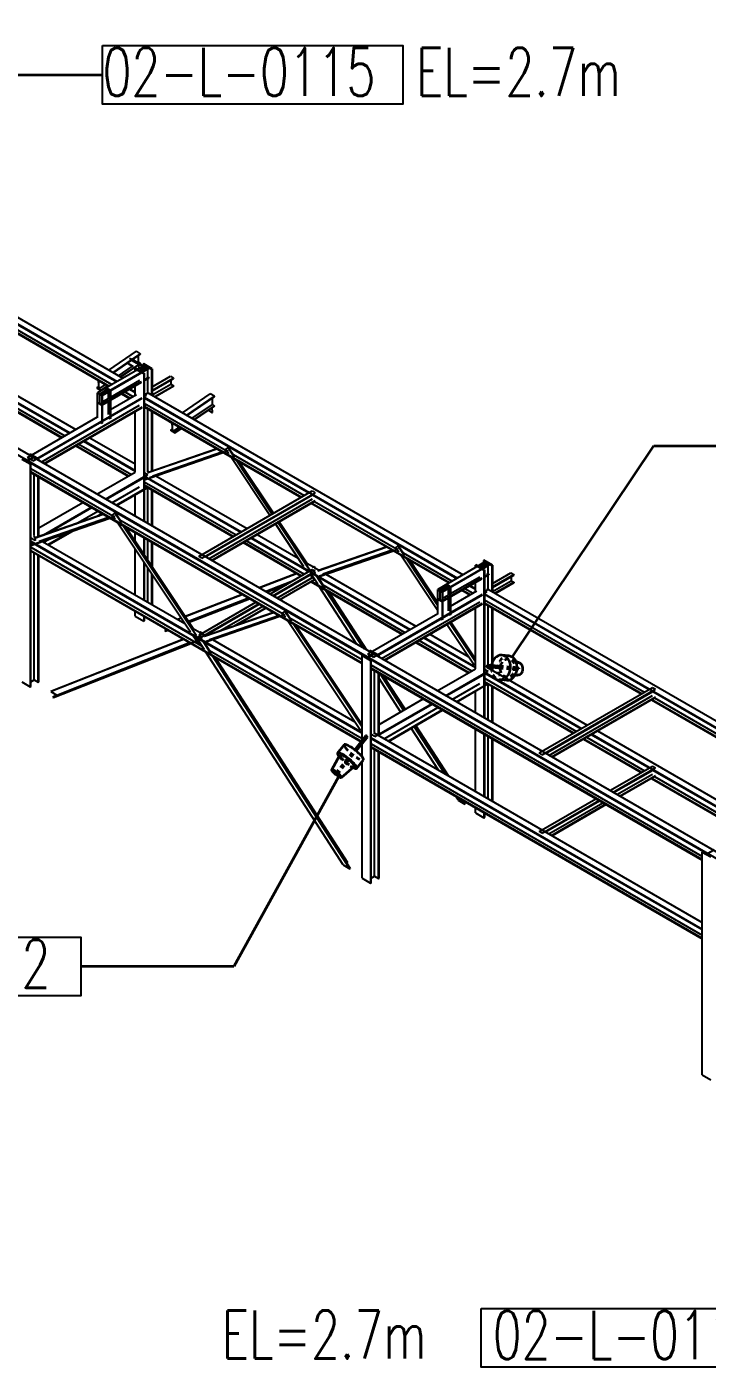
# Model space of a CAD drawing. Header units: inches. Extents: x 295136 to 296247, y 2627183 to 2627409.
# Drawn here: x 295715.47 to 295736.24, y 2627306.21 to 2627347.13 of the extents above; entities that cross this region are included whole.
import ezdxf

# ---------------------------------------------------------------- set-up
doc = ezdxf.new("R2010")
doc.units = ezdxf.units.IN
doc.header["$MEASUREMENT"] = 0
doc.linetypes.add('PIPE RACK LIGHTING-EMBED 1_DWG$0$HIDDEN2', pattern=[0.1875, 0.125, -0.0625])
doc.layers.add('_Auto', color=7, linetype='Continuous')
doc.layers.add('PIPE RACK LIGHTING-EMBED 1_DWG$0$DwgTemplate', color=7, linetype='Continuous')
doc.styles.add('HZTXT', font='txt_qlt.shx', dxfattribs={"width": 0.7, "bigfont": 'hztxt.shx'})
doc.dimstyles.new('ANSI_L', dxfattribs={"dimtxt": 0.18, "dimasz": 0.18, "dimexe": 0.18, "dimexo": 0.0625, "dimgap": 0.09, "dimtad": 0, "dimtih": 1, "dimtoh": 1, "dimdec": 4, "dimzin": 0, "dimdsep": 46, "dimtxsty": 'Standard', "dimcen": 0.09, "dimadec": 0, "dimazin": 0, "dimtfac": 1, "dimtdec": 4, "dimtofl": 0, "dimtmove": 0, "dimatfit": 3, "dimfxl": 1, "dimtolj": 1, "dimtzin": 0, "dimarcsym": 0})

msp = doc.modelspace()

# ---------------------------------------------------------------- linework, layer by layer
at = {"layer": '_Auto', "color": 7, "linetype": 'Continuous', "lineweight": 25}
for points in [[(295717.7805, 2627346.5591), (295726.9515, 2627346.5591), (295726.9515, 2627344.7674), (295717.7805, 2627344.7674)], [(295707.3312, 2627319.3372), (295717.1202, 2627319.3372), (295717.1202, 2627317.5455), (295707.3312, 2627317.5455)], [(295729.3377, 2627308.0066), (295738.3412, 2627308.0066), (295738.3412, 2627306.2149), (295729.3377, 2627306.2149)]]:
    msp.add_lwpolyline(points, close=True, dxfattribs=at)
at = {"layer": 'PIPE RACK LIGHTING-EMBED 1_DWG$0$DwgTemplate', "color": 9, "linetype": 'Continuous', "lineweight": 25}
for p, q in [((295757.2141, 2627309.9916), (295653.1949, 2627370.0471)), ((295757.041, 2627309.8916), (295653.0217, 2627369.9472)), ((295708.664, 2627341.8207), (295718.226, 2627336.3001)), ((295708.7393, 2627341.9772), (295718.3992, 2627336.4001)), ((295713.7623, 2627338.5813), (295717.9698, 2627336.1522)), ((295713.7779, 2627338.5903), (295717.9853, 2627336.1612)), ((295713.8004, 2627338.8372), (295718.2104, 2627336.2911)), ((295713.8593, 2627338.6373), (295718.0667, 2627336.2081)), ((295711.9408, 2627337.5297), (295716.7846, 2627334.7331)), ((295712.114, 2627337.6297), (295716.9577, 2627334.8331)), ((295717.9692, 2627336.6483), (295718.8116, 2627337.2242)), ((295718.0991, 2627336.5733), (295718.6675, 2627336.962)), ((295718.1102, 2627336.5669), (295718.6734, 2627336.9519)), ((295718.6977, 2627336.7638), (295718.5381, 2627336.8594)), ((295718.5384, 2627336.8597), (295718.547, 2627336.856)), ((295718.547, 2627336.856), (295718.5538, 2627336.8701)), ((295718.547, 2627336.856), (295718.7093, 2627336.7587)), ((295718.7188, 2627336.95), (295718.6026, 2627336.9995)), ((295718.6647, 2627336.9571), (295718.7125, 2627336.9367)), ((295718.8258, 2627336.8506), (295718.6656, 2627336.9466)), ((295718.6764, 2627336.968), (295718.9414, 2627337.1493)), ((295718.6891, 2627336.9626), (295718.9414, 2627337.1352)), ((295718.7125, 2627336.9367), (295718.7188, 2627336.95)), ((295718.9861, 2627336.7728), (295718.7125, 2627336.9367)), ((295718.9851, 2627336.7904), (295718.7188, 2627336.95)), ((295718.9414, 2627337.1493), (295718.8116, 2627337.2242)), ((295718.8463, 2627336.8735), (295718.8808, 2627336.8971)), ((295718.8808, 2627336.8971), (295718.8808, 2627337.0938)), ((295718.9414, 2627336.8621), (295718.8808, 2627336.8971)), ((295718.9059, 2627336.8378), (295718.9414, 2627336.8621)), ((295718.9169, 2627336.8313), (295718.9414, 2627336.8481)), ((295718.9414, 2627337.1352), (295718.9414, 2627337.1493)), ((295718.9414, 2627336.8481), (295718.9414, 2627336.8621)), ((295719.0355, 2627336.8424), (295719.0182, 2627336.8324)), ((295719.2952, 2627336.6925), (295719.0355, 2627336.8424)), ((295713.8004, 2627336.4381), (295716.769, 2627334.7241)), ((295719.0571, 2627336.7799), (295717.6287, 2627335.9552)), ((295719.187, 2627336.705), (295717.7585, 2627335.8802)), ((295718.9705, 2627336.566), (295717.7585, 2627335.8663)), ((295718.2661, 2627336.4769), (295718.6913, 2627336.7676)), ((295718.3267, 2627336.4419), (295718.8862, 2627336.8244)), ((295718.3379, 2627336.4354), (295718.8971, 2627336.8178)), ((295718.8603, 2627336.6663), (295718.7619, 2627336.7253)), ((295718.7634, 2627336.7263), (295718.8619, 2627336.6673)), ((295718.7931, 2627336.7025), (295718.7757, 2627336.6925)), ((295718.7757, 2627336.6925), (295719.0355, 2627336.5425)), ((295718.7757, 2627336.6175), (295718.7757, 2627336.6925)), ((295718.9169, 2627336.631), (295718.7931, 2627336.7025)), ((295718.8953, 2627336.6865), (295718.888, 2627336.8115)), ((295718.8896, 2627336.8127), (295718.9861, 2627336.7728)), ((295719.142, 2627336.7609), (295718.9169, 2627336.631)), ((295718.929, 2627336.624), (295719.1541, 2627336.7539)), ((295719.0528, 2627336.5525), (295718.929, 2627336.624)), ((295718.9861, 2627336.7728), (295718.9851, 2627336.7904)), ((295719.187, 2627336.691), (295719, 2627336.583)), ((295719.0182, 2627336.8324), (295719.0182, 2627336.7574)), ((295719.0182, 2627336.8324), (295719.142, 2627336.7609)), ((295719.0355, 2627336.5425), (295719.0528, 2627336.5525)), ((295719.0355, 2627336.5425), (295719.0355, 2627332.0341)), ((295719.0528, 2627336.5525), (295719.0528, 2627332.0241)), ((295719.0571, 2627336.7799), (295719.187, 2627336.705)), ((295719.1281, 2627336.4531), (295719.187, 2627336.4191)), ((295719.1541, 2627336.7539), (295719.2779, 2627336.6825)), ((295719.1541, 2627336.7539), (295719.1541, 2627336.724)), ((295719.1541, 2627336.672), (295719.1541, 2627336.4381)), ((295719.187, 2627336.705), (295719.187, 2627336.691)), ((295719.2779, 2627336.6825), (295719.2952, 2627336.6925)), ((295719.2779, 2627336.6825), (295719.2779, 2627335.8927)), ((295719.2952, 2627336.6925), (295719.2952, 2627335.8827)), ((295719.2952, 2627336.1357), (295719.8553, 2627336.4591)), ((295719.8553, 2627336.4591), (295719.9471, 2627336.4061)), ((295713.7623, 2627336.1821), (295716.5283, 2627334.5852)), ((295713.7779, 2627336.1911), (295716.5439, 2627334.5942)), ((295713.8593, 2627336.2381), (295716.6253, 2627334.6412)), ((295717.5864, 2627336.3735), (295717.5865, 2627336.3726)), ((295717.5865, 2627336.3726), (295717.6471, 2627336.3376)), ((295717.6081, 2627336.1143), (295717.6626, 2627336.1516)), ((295717.6687, 2627336.0793), (295717.6081, 2627336.1143)), ((295717.6081, 2627336.1143), (295717.6092, 2627336.101)), ((295717.6092, 2627336.101), (295717.7391, 2627336.026)), ((295717.6471, 2627336.3376), (295717.6687, 2627336.0793)), ((295717.6557, 2627336.3326), (295717.7163, 2627336.2976)), ((295717.6773, 2627336.0743), (295717.6557, 2627336.3326)), ((295717.6773, 2627336.0743), (295717.873, 2627336.208)), ((295717.7379, 2627336.0393), (295717.6773, 2627336.0743)), ((295717.9369, 2627336.0632), (295717.7014, 2627335.9272)), ((295717.71, 2627335.9222), (295717.9455, 2627336.0582)), ((295717.7163, 2627336.2976), (295717.7163, 2627336.2985)), ((295717.7163, 2627336.2976), (295717.717, 2627336.2981)), ((295717.7379, 2627336.0393), (295717.9336, 2627336.1731)), ((295717.7391, 2627336.026), (295717.7379, 2627336.0393)), ((295717.7391, 2627336.026), (295717.9447, 2627336.1666)), ((295718.9705, 2627336.2941), (295717.7585, 2627335.5943)), ((295717.7585, 2627335.5804), (295718.9705, 2627336.2801)), ((295717.8884, 2627336.1052), (295717.8763, 2627336.0982)), ((295717.8763, 2627336.0982), (295717.9369, 2627336.0632)), ((295718.0182, 2627336.0302), (295717.8884, 2627336.1052)), ((295717.9455, 2627336.0582), (295718.0061, 2627336.0232)), ((295718.0061, 2627336.0232), (295718.0182, 2627336.0302)), ((295718.0061, 2627336.0232), (295718.0061, 2627335.2635)), ((295718.9099, 2627336.3291), (295718.0182, 2627335.8143)), ((295718.0182, 2627336.0302), (295718.0182, 2627335.2705)), ((295718.6, 2627336.0662), (295718.7757, 2627335.9647)), ((295718.6156, 2627336.0752), (295718.7757, 2627335.9827)), ((295718.7757, 2627335.8827), (295718.7757, 2627336.1677)), ((295719.187, 2627336.4191), (295719.0528, 2627336.3416)), ((295719.0528, 2627336.3276), (295719.187, 2627336.4051)), ((295719.1541, 2627336.3861), (295719.1541, 2627335.9942)), ((295719.187, 2627336.4191), (295719.187, 2627336.4051)), ((295719.2952, 2627336.0297), (295719.9471, 2627336.4061)), ((295719.2952, 2627336.0117), (295719.9471, 2627336.3881)), ((295719.2952, 2627335.8907), (295719.8648, 2627336.2196)), ((295719.3705, 2627335.8393), (295719.9471, 2627336.1721)), ((295719.9471, 2627336.1542), (295719.3861, 2627335.8303)), ((295719.8648, 2627336.3406), (295719.8648, 2627336.2196)), ((295719.8648, 2627336.2196), (295719.9471, 2627336.1721)), ((295719.9471, 2627336.4061), (295719.9471, 2627336.3881)), ((295719.9471, 2627336.1721), (295719.9471, 2627336.1542)), ((295715.6591, 2627333.8834), (295718.9922, 2627335.8078)), ((295715.8046, 2627333.9494), (295718.9922, 2627335.7898)), ((295717.6408, 2627335.9622), (295717.6287, 2627335.9552)), ((295717.6287, 2627335.9552), (295717.6287, 2627335.9412)), ((295717.7585, 2627335.8802), (295717.6287, 2627335.9552)), ((295717.6287, 2627335.1955), (295717.6287, 2627335.9552)), ((295717.6287, 2627335.9552), (295717.7585, 2627335.8802)), ((295717.6287, 2627335.9412), (295717.6893, 2627335.9062)), ((295717.6287, 2627335.6693), (295717.6287, 2627335.6553)), ((295717.6893, 2627335.6343), (295717.6287, 2627335.6693)), ((295717.6287, 2627335.6553), (295717.7585, 2627335.5804)), ((295717.7014, 2627335.9272), (295717.6408, 2627335.9622)), ((295717.6893, 2627335.9062), (295717.6893, 2627335.6343)), ((295717.6979, 2627335.6293), (295717.6979, 2627335.9012)), ((295717.6979, 2627335.9012), (295717.7585, 2627335.8663)), ((295717.7585, 2627335.5943), (295717.6979, 2627335.6293)), ((295717.7706, 2627335.8872), (295717.71, 2627335.9222)), ((295717.7585, 2627335.8802), (295717.7706, 2627335.8872)), ((295717.7585, 2627335.8663), (295717.7585, 2627335.8802)), ((295717.7585, 2627335.8802), (295717.7585, 2627335.1205)), ((295717.7706, 2627335.8872), (295717.7706, 2627335.1275)), ((295717.9455, 2627335.7723), (295717.7706, 2627335.6713)), ((295717.9455, 2627335.9742), (295717.9455, 2627335.7723)), ((295717.9455, 2627335.6883), (295717.9455, 2627335.2984)), ((295718.0182, 2627335.4454), (295718.819, 2627335.9077)), ((295718.3593, 2627335.9272), (295718.6061, 2627335.7848)), ((295718.3749, 2627335.9362), (295718.6216, 2627335.7938)), ((295718.4563, 2627335.9832), (295718.703, 2627335.8408)), ((295719.0814, 2627335.9062), (295719.0528, 2627335.9227)), ((295719.0528, 2627335.9227), (295719.122, 2627335.8827)), ((295719.0528, 2627335.8428), (295719.122, 2627335.8827)), ((295719.0528, 2627335.8228), (295728.6148, 2627330.3022)), ((295719.0528, 2627335.8048), (295724.0818, 2627332.9013)), ((295719.0528, 2627335.6388), (295721.5575, 2627334.1928)), ((295719.0814, 2627335.9062), (295719.1939, 2627335.9712)), ((295719.1281, 2627335.9792), (295728.7879, 2627330.4021)), ((295719.1835, 2627335.9472), (295719.1939, 2627335.9532)), ((295720.2201, 2627335.3487), (295721.0625, 2627335.9247)), ((295720.35, 2627335.2738), (295721.1923, 2627335.8497)), ((295720.3611, 2627335.2673), (295721.1923, 2627335.8356)), ((295721.1923, 2627335.8497), (295721.0625, 2627335.9247)), ((295721.1317, 2627335.5976), (295721.1317, 2627335.7942)), ((295721.1923, 2627335.8356), (295721.1923, 2627335.8497)), ((295715.486, 2627333.9834), (295717.6287, 2627335.2205)), ((295715.905, 2627333.8414), (295718.9108, 2627335.5769)), ((295715.9864, 2627333.7945), (295718.9922, 2627335.5299)), ((295716.002, 2627333.7855), (295718.9922, 2627335.5119)), ((295717.7585, 2627335.5804), (295717.7585, 2627335.5943)), ((295718.0061, 2627335.2205), (295718.0061, 2627335.1667)), ((295718.0182, 2627335.2275), (295718.0182, 2627335.1737)), ((295718.7757, 2627333.5336), (295718.7757, 2627335.3869)), ((295719.0528, 2627335.5649), (295719.1168, 2627335.6018)), ((295719.0528, 2627335.5449), (295723.8567, 2627332.7713)), ((295719.0528, 2627335.5269), (295723.8411, 2627332.7623)), ((295719.1541, 2627335.4684), (295719.1541, 2627333.565)), ((295719.2779, 2627335.3969), (295719.2779, 2627333.5628)), ((295719.2952, 2627335.3869), (295719.2952, 2627333.5688)), ((295720.517, 2627335.1773), (295721.1317, 2627335.5976)), ((295720.5776, 2627335.1423), (295721.1923, 2627335.5626)), ((295720.5888, 2627335.1359), (295721.1923, 2627335.5485)), ((295721.0113, 2627335.4247), (295721.1278, 2627335.3549)), ((295721.0128, 2627335.4258), (295721.1382, 2627335.3506)), ((295721.1278, 2627335.3549), (295721.1382, 2627335.3506)), ((295721.1382, 2627335.3506), (295721.1292, 2627335.5054)), ((295721.1923, 2627335.5626), (295721.1317, 2627335.5976)), ((295721.1923, 2627335.5485), (295721.1923, 2627335.5626)), ((295717.7585, 2627335.0237), (295717.7119, 2627335.0506)), ((295717.7585, 2627335.0775), (295717.7585, 2627335.0237)), ((295717.7706, 2627335.0307), (295717.7585, 2627335.0237)), ((295717.7706, 2627335.0845), (295717.7706, 2627335.0307)), ((295718.0061, 2627335.1667), (295717.9595, 2627335.1936)), ((295718.0182, 2627335.1737), (295718.0061, 2627335.1667)), ((295719.8373, 2627335.0739), (295719.8374, 2627335.073)), ((295719.8374, 2627335.073), (295719.898, 2627335.038)), ((295719.859, 2627334.8147), (295719.9135, 2627334.852)), ((295719.9196, 2627334.7797), (295719.859, 2627334.8147)), ((295719.859, 2627334.8147), (295719.8601, 2627334.8014)), ((295719.8601, 2627334.8014), (295719.9899, 2627334.7265)), ((295719.898, 2627335.038), (295719.9196, 2627334.7797)), ((295719.9066, 2627335.033), (295719.9672, 2627334.998)), ((295719.9282, 2627334.7747), (295719.9066, 2627335.033)), ((295719.9282, 2627334.7747), (295720.1239, 2627334.9085)), ((295719.9672, 2627334.998), (295719.9672, 2627334.999)), ((295719.9672, 2627334.998), (295719.9679, 2627334.9985)), ((295719.9888, 2627334.7397), (295720.1845, 2627334.8735)), ((295719.9899, 2627334.7265), (295720.1956, 2627334.8671)), ((295717.0547, 2627334.3933), (295718.6597, 2627333.4666)), ((295717.1984, 2627334.4762), (295718.7757, 2627333.5655)), ((295717.214, 2627334.4852), (295718.7757, 2627333.5835)), ((295717.3871, 2627334.5852), (295718.7757, 2627333.7835)), ((295719.9888, 2627334.7397), (295719.9282, 2627334.7747)), ((295719.9899, 2627334.7265), (295719.9888, 2627334.7397)), ((295715.679, 2627334.0019), (295715.4539, 2627333.8719)), ((295715.4661, 2627333.8649), (295715.6912, 2627333.9949)), ((295715.6591, 2627333.8834), (295715.486, 2627333.9834)), ((295715.5726, 2627334.0834), (295715.5552, 2627334.0734)), ((295715.5552, 2627334.0734), (295715.679, 2627334.0019)), ((295715.5552, 2627334.0434), (295715.5552, 2627334.0734)), ((295715.8323, 2627333.9334), (295715.5726, 2627334.0834)), ((295715.6912, 2627333.9949), (295715.815, 2627333.9234)), ((295716.9577, 2627334.3373), (295718.5628, 2627333.4106)), ((295716.9733, 2627334.3463), (295718.5784, 2627333.4196)), ((295721.2659, 2627334.2491), (295719.1525, 2627333.517)), ((295719.1629, 2627333.523), (295721.2633, 2627334.2506)), ((295719.2118, 2627333.3688), (295721.4486, 2627334.1436)), ((295719.2284, 2627333.3592), (295721.4652, 2627334.134)), ((295719.3105, 2627333.4258), (295721.4239, 2627334.1579)), ((295721.5081, 2627334.1643), (295721.6057, 2627334.1981)), ((295721.5247, 2627334.1547), (295721.6122, 2627334.185)), ((295721.544, 2627334.2243), (295721.6122, 2627334.2833)), ((295721.6315, 2627334.093), (295721.544, 2627334.2243)), ((295721.6057, 2627334.1981), (295721.6122, 2627334.185)), ((295721.6122, 2627334.2833), (295721.6226, 2627334.2893)), ((295721.8061, 2627333.9922), (295721.6122, 2627334.2833)), ((295721.6226, 2627334.2893), (295721.8165, 2627333.9982)), ((295722.8855, 2627332.2106), (295721.691, 2627334.0037)), ((295721.7678, 2627334.0713), (295723.9381, 2627332.8183)), ((295715.3128, 2627333.9334), (295715.5726, 2627333.7835)), ((295715.5899, 2627333.7935), (295715.4661, 2627333.8649)), ((295725.8531, 2627327.88), (295715.492, 2627333.8619)), ((295715.5726, 2627333.7835), (295715.5899, 2627333.7935)), ((295715.5726, 2627333.7835), (295715.5726, 2627326.9858)), ((295715.5899, 2627326.9958), (295715.5899, 2627333.7935)), ((295718.0945, 2627332.1934), (295715.5899, 2627333.6395)), ((295715.7613, 2627333.9244), (295715.7717, 2627333.9304)), ((295715.815, 2627333.9234), (295715.8323, 2627333.9334)), ((295715.815, 2627333.8934), (295715.815, 2627333.9234)), ((295715.8323, 2627333.8834), (295715.8323, 2627333.9334)), ((295719.1281, 2627333.58), (295719.2029, 2627333.5368)), ((295722.9631, 2627332.2554), (295721.8656, 2627333.9029)), ((295721.889, 2627333.8894), (295722.9735, 2627332.2614)), ((295723.002, 2627332.2778), (295721.9531, 2627333.8524)), ((295725.7016, 2627327.7075), (295715.5899, 2627333.5455)), ((295715.5899, 2627333.5276), (295725.7016, 2627327.6895)), ((295715.6912, 2627331.5957), (295715.6912, 2627333.4691)), ((295715.815, 2627331.5635), (295715.815, 2627333.3976)), ((295715.8323, 2627331.5695), (295715.8323, 2627333.3876)), ((295717.607, 2627332.8588), (295718.7757, 2627333.5336)), ((295717.8667, 2627332.7088), (295719.1653, 2627333.4586)), ((295717.8823, 2627332.6998), (295719.0788, 2627333.3906)), ((295719.0528, 2627333.5236), (295719.1653, 2627333.4586)), ((295719.0528, 2627333.4236), (295722.0196, 2627331.7107)), ((295719.0528, 2627333.3137), (295719.1522, 2627333.3482)), ((295719.0528, 2627333.2984), (295719.1689, 2627333.3386)), ((295719.0528, 2627333.3239), (295719.0579, 2627333.3269)), ((295719.0528, 2627333.2397), (295721.8603, 2627331.6187)), ((295719.0788, 2627333.3906), (295722.0041, 2627331.7017)), ((295719.4048, 2627333.4203), (295722.1928, 2627331.8106)), ((295718.0624, 2627332.5959), (295718.9108, 2627333.0857)), ((295718.1871, 2627332.5239), (295719.1428, 2627333.0757)), ((295718.2026, 2627332.5149), (295719.1584, 2627333.0667)), ((295718.7757, 2627332.184), (295718.7757, 2627332.8458)), ((295719.0528, 2627333.1457), (295721.779, 2627331.5717)), ((295719.0528, 2627333.1277), (295721.7634, 2627331.5627)), ((295719.1541, 2627333.0642), (295719.1541, 2627331.9656)), ((295719.2779, 2627332.9977), (295719.2779, 2627331.8941)), ((295719.2952, 2627332.9877), (295719.2952, 2627331.8841)), ((295720.721, 2627330.9609), (295724.184, 2627332.9602)), ((295720.8128, 2627330.9079), (295724.2757, 2627332.9073)), ((295720.915, 2627330.9489), (295724.1892, 2627332.8393)), ((295724.184, 2627332.9602), (295724.2757, 2627332.9073)), ((295724.1892, 2627332.8393), (295728.5992, 2627330.2932)), ((295715.8323, 2627331.8341), (295717.1776, 2627332.6109)), ((295715.985, 2627331.6224), (295717.4373, 2627332.4609)), ((295716.0629, 2627331.6494), (295717.4529, 2627332.4519)), ((295716.9633, 2627331.9613), (295717.633, 2627332.348)), ((295721.0197, 2627330.8885), (295724.1883, 2627332.7178)), ((295721.102, 2627330.841), (295724.2705, 2627332.6703)), ((295724.2705, 2627332.6524), (295721.1175, 2627330.832)), ((295724.1511, 2627332.5834), (295728.3585, 2627330.1542)), ((295724.1666, 2627332.5924), (295728.3741, 2627330.1632)), ((295724.248, 2627332.6394), (295726.7518, 2627331.1938)), ((295717.803, 2627332.2498), (295715.6896, 2627331.5177)), ((295715.6999, 2627331.5237), (295717.8004, 2627332.2513)), ((295715.7488, 2627331.3695), (295717.9857, 2627332.1443)), ((295715.7655, 2627331.3599), (295718.0023, 2627332.1347)), ((295715.8475, 2627331.4265), (295717.961, 2627332.1586)), ((295717.5866, 2627332.1772), (295717.7577, 2627332.276)), ((295717.6645, 2627332.2042), (295717.7732, 2627332.267)), ((295718.0452, 2627332.1649), (295718.1428, 2627332.1988)), ((295718.0618, 2627332.1553), (295718.1493, 2627332.1856)), ((295718.0811, 2627332.225), (295718.1493, 2627332.284)), ((295718.1686, 2627332.0937), (295718.0811, 2627332.225)), ((295718.1428, 2627332.1988), (295718.1493, 2627332.1856)), ((295718.1493, 2627332.284), (295718.1597, 2627332.29)), ((295718.3432, 2627331.9929), (295718.1493, 2627332.284)), ((295718.1597, 2627332.29), (295718.3536, 2627331.9989)), ((295720.4649, 2627328.6466), (295718.2281, 2627332.0044)), ((295723.2889, 2627329.1945), (295718.3049, 2627332.072)), ((295723.9278, 2627330.646), (295723.0577, 2627331.9521)), ((295724.1025, 2627330.5451), (295723.1353, 2627331.9969)), ((295723.1457, 2627332.0029), (295724.1128, 2627330.5511)), ((295724.0535, 2627330.6993), (295723.1742, 2627332.0194)), ((295715.7024, 2627331.4593), (295715.5899, 2627331.5242)), ((295715.6652, 2627331.5807), (295715.74, 2627331.5375)), ((295716.1093, 2627331.3243), (295716.779, 2627331.711)), ((295716.1249, 2627331.3153), (295716.8569, 2627331.738)), ((295720.6395, 2627328.5458), (295718.4027, 2627331.9036)), ((295718.4261, 2627331.8901), (295720.6499, 2627328.5518)), ((295720.5906, 2627328.7), (295718.4902, 2627331.8531)), ((295718.7757, 2627331.4244), (295718.7757, 2627331.6882)), ((295719.0355, 2627331.5382), (295719.0355, 2627331.0345)), ((295719.0528, 2627331.5282), (295719.0528, 2627331.0085)), ((295722.314, 2627331.5227), (295724.0818, 2627330.5021)), ((295722.3296, 2627331.5317), (295727.1733, 2627328.7352)), ((295722.5027, 2627331.6317), (295723.7514, 2627330.9107)), ((295715.5899, 2627331.4243), (295725.7016, 2627325.5863)), ((295715.5899, 2627331.4063), (295725.7016, 2627325.5683)), ((295715.5899, 2627331.3144), (295715.6893, 2627331.3489)), ((295715.5899, 2627331.299), (295715.706, 2627331.3393)), ((295715.5899, 2627331.3246), (295715.5949, 2627331.3276)), ((295715.5899, 2627331.2403), (295720.5605, 2627328.3705)), ((295715.5899, 2627331.1464), (295725.6832, 2627325.319)), ((295715.5899, 2627331.1284), (295725.6733, 2627325.3067)), ((295715.7024, 2627331.4593), (295715.7466, 2627331.4848)), ((295715.9419, 2627331.421), (295720.2885, 2627328.9114)), ((295715.9846, 2627331.3963), (295716.1557, 2627331.495)), ((295718.7757, 2627329.7848), (295718.7757, 2627331.1823)), ((295719.1541, 2627331.4698), (295719.1541, 2627330.8565)), ((295719.2779, 2627331.3983), (295719.2779, 2627330.6706)), ((295719.2952, 2627331.3883), (295719.2952, 2627330.6446)), ((295722.0733, 2627331.3838), (295723.8411, 2627330.3631)), ((295722.0889, 2627331.3928), (295723.8567, 2627330.3721)), ((295722.1703, 2627331.4398), (295723.9381, 2627330.4191)), ((295726.4603, 2627331.2501), (295724.3468, 2627330.518)), ((295724.3572, 2627330.524), (295726.4577, 2627331.2516)), ((295724.4061, 2627330.3698), (295726.643, 2627331.1447)), ((295724.4228, 2627330.3602), (295726.6596, 2627331.1351)), ((295724.5048, 2627330.4268), (295726.6183, 2627331.1589)), ((295726.7025, 2627331.1653), (295726.8001, 2627331.1991)), ((295726.7191, 2627331.1557), (295726.8066, 2627331.186)), ((295726.7384, 2627331.2253), (295726.8066, 2627331.2843)), ((295726.8259, 2627331.0941), (295726.7384, 2627331.2253)), ((295726.8001, 2627331.1991), (295726.8066, 2627331.186)), ((295726.8066, 2627331.2843), (295726.817, 2627331.2903)), ((295727.0005, 2627330.9932), (295726.8066, 2627331.2843)), ((295726.817, 2627331.2903), (295727.0109, 2627330.9992)), ((295715.6912, 2627327.1972), (295715.6912, 2627331.0699)), ((295715.815, 2627327.1257), (295715.815, 2627330.9984)), ((295715.8323, 2627327.1357), (295715.8323, 2627330.9884)), ((295719.0355, 2627330.7924), (295719.0355, 2627329.6349)), ((295719.0528, 2627330.7664), (295719.0528, 2627329.6249)), ((295720.8128, 2627330.9079), (295720.721, 2627330.9609)), ((295724.0135, 2627330.7594), (295724.2193, 2627330.6406)), ((295728.0174, 2627329.3054), (295726.8854, 2627331.0047)), ((295726.9622, 2627331.0723), (295728.4555, 2627330.2102)), ((295728.0174, 2627329.4667), (295727.06, 2627330.9039)), ((295727.0834, 2627330.8904), (295728.0174, 2627329.4883)), ((295728.0174, 2627329.5475), (295727.1474, 2627330.8534)), ((295729.4459, 2627330.782), (295728.0174, 2627329.9573)), ((295729.5757, 2627330.707), (295728.1473, 2627329.8823)), ((295729.1818, 2627330.7045), (295729.1645, 2627330.6945)), ((295729.3056, 2627330.633), (295729.1818, 2627330.7045)), ((295729.5307, 2627330.763), (295729.3056, 2627330.633)), ((295729.3177, 2627330.626), (295729.5428, 2627330.756)), ((295729.4242, 2627330.8445), (295729.4069, 2627330.8345)), ((295729.4069, 2627330.8345), (295729.5307, 2627330.763)), ((295729.4069, 2627330.8345), (295729.4069, 2627330.7595)), ((295729.6839, 2627330.6945), (295729.4242, 2627330.8445)), ((295729.4459, 2627330.782), (295729.5757, 2627330.707)), ((295729.5428, 2627330.756), (295729.6666, 2627330.6845)), ((295729.5428, 2627330.756), (295729.5428, 2627330.726)), ((295729.5757, 2627330.707), (295729.5757, 2627330.693)), ((295719.1541, 2627330.6144), (295719.1541, 2627329.5664)), ((295719.2779, 2627330.4285), (295719.2779, 2627329.4949)), ((295719.2952, 2627330.4025), (295719.2952, 2627329.4849)), ((295722.5571, 2627330.0008), (295723.704, 2627330.4423)), ((295723.7061, 2627330.4411), (295722.5592, 2627329.9996)), ((295722.8854, 2627329.8113), (295724.184, 2627330.5611)), ((295722.9771, 2627329.7583), (295724.2108, 2627330.4706)), ((295722.9927, 2627329.7493), (295724.1892, 2627330.4401)), ((295723.0975, 2627329.6889), (295724.1883, 2627330.3186)), ((295724.0398, 2627330.4779), (295723.9874, 2627330.5566)), ((295724.1286, 2627330.4011), (295724.1998, 2627330.4285)), ((295724.1286, 2627330.3855), (295724.2065, 2627330.4155)), ((295724.1412, 2627330.3256), (295724.1389, 2627330.3291)), ((295724.1871, 2627330.3653), (295724.1412, 2627330.3256)), ((295724.1412, 2627330.3256), (295724.1906, 2627330.3541)), ((295724.3523, 2627330.111), (295724.1523, 2627330.4189)), ((295724.1581, 2627330.3372), (295724.1883, 2627330.3634)), ((295724.1925, 2627330.3571), (295724.1581, 2627330.3372)), ((295724.1649, 2627330.4971), (295724.2065, 2627330.5307)), ((295724.2428, 2627330.6477), (295724.183, 2627330.6246)), ((295724.184, 2627330.5611), (295724.2757, 2627330.5081)), ((295724.1892, 2627330.4401), (295727.1577, 2627328.7262)), ((295724.1934, 2627330.6306), (295724.2532, 2627330.6537)), ((295724.1998, 2627330.4285), (295724.2065, 2627330.4155)), ((295724.2029, 2627330.2994), (295724.2226, 2627330.3108)), ((295724.2029, 2627330.2994), (295724.225, 2627330.307)), ((295724.2094, 2627330.2863), (295724.2029, 2627330.2994)), ((295724.2065, 2627330.5307), (295724.2169, 2627330.5367)), ((295724.2663, 2627330.4385), (295724.2065, 2627330.5307)), ((295724.2094, 2627330.2863), (295724.2331, 2627330.2945)), ((295724.2169, 2627330.5367), (295724.2767, 2627330.4445)), ((295724.2532, 2627330.6537), (295724.2428, 2627330.6477)), ((295724.2428, 2627330.6477), (295724.2844, 2627330.5661)), ((295724.2464, 2627330.4912), (295724.2757, 2627330.5081)), ((295724.2948, 2627330.5721), (295724.2532, 2627330.6537)), ((295724.2767, 2627330.6075), (295724.3973, 2627330.5379)), ((295724.5551, 2627329.9939), (295724.311, 2627330.3698)), ((295724.3339, 2627330.3566), (295724.5655, 2627329.9999)), ((295724.3401, 2627330.3469), (295724.3466, 2627330.3492)), ((295724.3483, 2627330.3344), (295724.3633, 2627330.3396)), ((295724.5992, 2627330.4213), (295727.3465, 2627328.8352)), ((295729.3593, 2627330.5681), (295728.1473, 2627329.8683)), ((295729.3593, 2627330.2962), (295728.1473, 2627329.5964)), ((295729.2987, 2627330.3311), (295728.407, 2627329.8163)), ((295729.1645, 2627330.6945), (295729.4242, 2627330.5446)), ((295729.1645, 2627330.6195), (295729.1645, 2627330.6945)), ((295729.4415, 2627330.5546), (295729.3177, 2627330.626)), ((295729.5757, 2627330.693), (295729.3887, 2627330.5851)), ((295729.4242, 2627330.5446), (295729.4415, 2627330.5546)), ((295729.4242, 2627330.5446), (295729.4242, 2627326.0361)), ((295729.4415, 2627330.5546), (295729.4415, 2627326.0261)), ((295729.5757, 2627330.4211), (295729.4415, 2627330.3436)), ((295729.4415, 2627330.3296), (295729.5757, 2627330.4071)), ((295729.5169, 2627330.4551), (295729.5757, 2627330.4211)), ((295729.5428, 2627330.674), (295729.5428, 2627330.4401)), ((295729.5428, 2627330.3881), (295729.5428, 2627329.9963)), ((295729.5757, 2627330.4211), (295729.5757, 2627330.4071)), ((295729.6666, 2627330.6845), (295729.6839, 2627330.6945)), ((295729.6666, 2627330.6845), (295729.6666, 2627329.8948)), ((295729.6839, 2627330.6945), (295729.6839, 2627329.8848)), ((295729.6839, 2627330.1377), (295730.2441, 2627330.4611)), ((295729.6839, 2627330.0317), (295730.3358, 2627330.4081)), ((295729.6839, 2627330.0138), (295730.3358, 2627330.3901)), ((295730.2441, 2627330.4611), (295730.3358, 2627330.4081)), ((295730.2536, 2627330.3426), (295730.2536, 2627330.2217)), ((295730.3358, 2627330.4081), (295730.3358, 2627330.3901)), ((295722.7458, 2627329.8919), (295723.5831, 2627330.2142)), ((295722.7697, 2627329.8781), (295723.4636, 2627330.1452)), ((295722.7859, 2627329.8687), (295723.3825, 2627330.0983)), ((295723.1797, 2627329.6414), (295724.2543, 2627330.2618)), ((295724.2628, 2627330.2487), (295723.1953, 2627329.6324)), ((295724.1511, 2627330.1842), (295726.9171, 2627328.5872)), ((295724.1666, 2627330.1932), (295726.9327, 2627328.5962)), ((295724.248, 2627330.2402), (295724.2806, 2627330.2214)), ((295725.5439, 2627328.2764), (295724.397, 2627330.0422)), ((295724.5063, 2627330.0911), (295727.014, 2627328.6432)), ((295725.7467, 2627328.1593), (295724.5998, 2627329.9251)), ((295724.6227, 2627329.9119), (295725.7696, 2627328.1461)), ((295728.0295, 2627329.9643), (295728.0174, 2627329.9573)), ((295728.0174, 2627329.9573), (295728.1473, 2627329.8823)), ((295728.0174, 2627329.1975), (295728.0174, 2627329.9573)), ((295728.1473, 2627329.8823), (295728.0174, 2627329.9573)), ((295728.0174, 2627329.9573), (295728.0174, 2627329.9433)), ((295728.0174, 2627329.9433), (295728.078, 2627329.9083)), ((295728.0901, 2627329.9293), (295728.0295, 2627329.9643)), ((295728.078, 2627329.9083), (295728.078, 2627329.6364)), ((295728.0867, 2627329.9033), (295728.1473, 2627329.8683)), ((295728.0867, 2627329.6314), (295728.0867, 2627329.9033)), ((295728.3256, 2627330.0652), (295728.0901, 2627329.9293)), ((295728.0988, 2627329.9243), (295728.3343, 2627330.0602)), ((295728.1594, 2627329.8893), (295728.0988, 2627329.9243)), ((295728.1473, 2627329.5824), (295729.3593, 2627330.2822)), ((295728.1473, 2627329.8823), (295728.1594, 2627329.8893)), ((295728.1473, 2627329.8823), (295728.1473, 2627329.1226)), ((295728.1473, 2627329.8683), (295728.1473, 2627329.8823)), ((295728.1594, 2627329.8893), (295728.1594, 2627329.1296)), ((295728.2771, 2627330.1072), (295728.265, 2627330.1002)), ((295728.265, 2627330.1002), (295728.3256, 2627330.0652)), ((295728.407, 2627330.0322), (295728.2771, 2627330.1072)), ((295728.3343, 2627330.0602), (295728.3949, 2627330.0253)), ((295728.3343, 2627329.9763), (295728.3343, 2627329.7743)), ((295728.3949, 2627330.0253), (295728.407, 2627330.0322)), ((295728.3949, 2627330.0253), (295728.3949, 2627329.2655)), ((295728.407, 2627330.0322), (295728.407, 2627329.2725)), ((295728.407, 2627329.4474), (295729.2078, 2627329.9098)), ((295728.7481, 2627329.9293), (295728.9948, 2627329.7868)), ((295728.7637, 2627329.9383), (295729.0104, 2627329.7958)), ((295728.845, 2627329.9853), (295729.0918, 2627329.8428)), ((295728.9888, 2627330.0682), (295729.1645, 2627329.9668)), ((295729.0043, 2627330.0772), (295729.1645, 2627329.9848)), ((295729.1645, 2627329.8848), (295729.1645, 2627330.1697)), ((295729.4415, 2627329.9248), (295729.5108, 2627329.8848)), ((295729.4701, 2627329.9083), (295729.4415, 2627329.9248)), ((295729.4415, 2627329.8448), (295729.5108, 2627329.8848)), ((295729.4701, 2627329.9083), (295729.5826, 2627329.9733)), ((295729.5169, 2627329.9813), (295739.1767, 2627324.4042)), ((295729.5723, 2627329.9493), (295729.5826, 2627329.9553)), ((295729.6839, 2627329.8928), (295730.2536, 2627330.2217)), ((295729.7593, 2627329.8413), (295730.3358, 2627330.1742)), ((295730.3358, 2627330.1562), (295729.7748, 2627329.8323)), ((295730.2536, 2627330.2217), (295730.3358, 2627330.1742)), ((295730.3358, 2627330.1742), (295730.3358, 2627330.1562)), ((295720.3022, 2627329.1329), (295722.0418, 2627329.8025)), ((295722.0439, 2627329.8013), (295720.3033, 2627329.1313)), ((295720.3985, 2627328.9884), (295722.2305, 2627329.6936)), ((295720.4107, 2627328.9701), (295722.2544, 2627329.6798)), ((295720.419, 2627328.9577), (295722.2707, 2627329.6704)), ((295720.8109, 2627328.6136), (295722.456, 2627329.5634)), ((295720.8128, 2627328.5088), (295722.5477, 2627329.5104)), ((295720.915, 2627328.5498), (295722.5633, 2627329.5014)), ((295725.8458, 2627328.1021), (295724.6989, 2627329.8679)), ((295726.0479, 2627327.8855), (295729.3809, 2627329.8098)), ((295726.1933, 2627327.9515), (295729.3809, 2627329.7918)), ((295726.2937, 2627327.8435), (295729.2996, 2627329.5789)), ((295726.3751, 2627327.7965), (295729.3809, 2627329.5319)), ((295726.3907, 2627327.7875), (295729.3809, 2627329.5139)), ((295728.0174, 2627329.6714), (295728.0174, 2627329.6574)), ((295728.078, 2627329.6364), (295728.0174, 2627329.6714)), ((295728.0174, 2627329.6574), (295728.1473, 2627329.5824)), ((295728.1473, 2627329.5964), (295728.0867, 2627329.6314)), ((295728.1473, 2627329.5824), (295728.1473, 2627329.5964)), ((295728.3343, 2627329.7743), (295728.1594, 2627329.6734)), ((295728.3343, 2627329.6904), (295728.3343, 2627329.3005)), ((295729.4415, 2627329.8248), (295739.0035, 2627324.3042)), ((295729.4415, 2627329.8068), (295734.4706, 2627326.9033)), ((295729.4415, 2627329.6409), (295734.3268, 2627326.8203)), ((295729.4415, 2627329.5669), (295729.5056, 2627329.6039)), ((295729.4415, 2627329.5469), (295734.2455, 2627326.7734)), ((295729.4415, 2627329.5289), (295734.2299, 2627326.7644)), ((295729.5428, 2627329.4704), (295729.5428, 2627327.5671)), ((295718.7757, 2627329.1351), (295718.7757, 2627329.289)), ((295718.7757, 2627329.1351), (295719.0355, 2627328.9851)), ((295719.0355, 2627329.1391), (295719.0355, 2627328.9851)), ((295719.0528, 2627329.1291), (295719.0528, 2627328.9951)), ((295720.0638, 2627329.0412), (295720.1739, 2627329.0835)), ((295720.1749, 2627329.0819), (295720.0659, 2627329.04)), ((295722.9974, 2627329.2508), (295720.8839, 2627328.5187)), ((295720.8943, 2627328.5247), (295722.9948, 2627329.2523)), ((295720.9432, 2627328.3705), (295723.1801, 2627329.1454)), ((295720.9599, 2627328.3609), (295723.1967, 2627329.1358)), ((295721.0419, 2627328.4275), (295723.1554, 2627329.1596)), ((295721.3612, 2627328.6864), (295722.6681, 2627329.441)), ((295721.7724, 2627328.8289), (295722.7503, 2627329.3935)), ((295722.7659, 2627329.3845), (295721.8503, 2627328.8558)), ((295723.2396, 2627329.166), (295723.3372, 2627329.1998)), ((295723.2562, 2627329.1564), (295723.3436, 2627329.1867)), ((295723.2755, 2627329.226), (295723.3436, 2627329.285)), ((295723.3629, 2627329.0947), (295723.2755, 2627329.226)), ((295723.3372, 2627329.1998), (295723.3436, 2627329.1867)), ((295723.3436, 2627329.285), (295723.354, 2627329.291)), ((295723.5376, 2627328.9939), (295723.3436, 2627329.285)), ((295723.354, 2627329.291), (295723.548, 2627328.9999)), ((295725.7016, 2627327.8015), (295723.4993, 2627329.073)), ((295725.8747, 2627327.9854), (295728.0174, 2627329.2225)), ((295728.1473, 2627329.0796), (295728.1473, 2627329.0258)), ((295728.1594, 2627329.0866), (295728.1594, 2627329.0328)), ((295728.3949, 2627329.1688), (295728.3483, 2627329.1956)), ((295728.3949, 2627329.2225), (295728.3949, 2627329.1688)), ((295728.407, 2627329.1757), (295728.3949, 2627329.1688)), ((295728.407, 2627329.2295), (295728.407, 2627329.1757)), ((295729.1645, 2627327.5356), (295729.1645, 2627329.389)), ((295729.6666, 2627329.399), (295729.6666, 2627327.4956)), ((295729.6839, 2627329.389), (295729.6839, 2627327.4856)), ((295719.0355, 2627328.9851), (295719.0528, 2627328.9951)), ((295719.7475, 2627328.728), (295719.6791, 2627328.6885)), ((295719.6791, 2627328.6885), (295719.7611, 2627328.7201)), ((295719.6791, 2627328.6885), (295719.6953, 2627328.6791)), ((295719.6953, 2627328.6791), (295719.7774, 2627328.7107)), ((295720.2525, 2627328.9322), (295720.2702, 2627328.939)), ((295720.2764, 2627328.9184), (295720.2823, 2627328.9207)), ((295720.5506, 2627328.7601), (295720.7567, 2627328.6411)), ((295720.731, 2627328.631), (295720.79, 2627328.6542)), ((295720.79, 2627328.6542), (295720.7797, 2627328.6482)), ((295720.8319, 2627328.5727), (295720.79, 2627328.6542)), ((295725.6593, 2627325.6477), (295723.4225, 2627329.0054)), ((295725.7016, 2627325.7455), (295723.5971, 2627328.9046)), ((295723.6205, 2627328.8911), (295725.7016, 2627325.7671)), ((295725.7016, 2627325.8263), (295723.6845, 2627328.8541)), ((295728.1473, 2627329.0258), (295728.1007, 2627329.0527)), ((295728.1594, 2627329.0328), (295728.1473, 2627329.0258)), ((295729.1222, 2627327.647), (295728.2958, 2627328.8875)), ((295729.1645, 2627327.7448), (295728.3735, 2627328.9323)), ((295728.3838, 2627328.9383), (295729.1645, 2627327.7664)), ((295729.1645, 2627327.8256), (295728.4123, 2627328.9547)), ((295720.2486, 2627328.4387), (295716.1956, 2627326.839)), ((295716.206, 2627326.845), (295720.2466, 2627328.4398)), ((295716.2616, 2627326.6629), (295720.4566, 2627328.3186)), ((295716.2777, 2627326.6536), (295720.4727, 2627328.3093)), ((295716.3811, 2627326.7319), (295720.4341, 2627328.3315)), ((295720.5008, 2627328.336), (295720.7371, 2627328.4293)), ((295720.5169, 2627328.3267), (295720.7438, 2627328.4163)), ((295720.6352, 2627328.391), (295720.5244, 2627328.5573)), ((295720.5879, 2627328.3547), (295720.8161, 2627328.223)), ((295720.6783, 2627328.3263), (295720.6445, 2627328.3771)), ((295720.6602, 2627328.4646), (295720.6707, 2627328.4729)), ((295720.8871, 2627328.113), (295720.6602, 2627328.4646)), ((295720.7239, 2627328.3658), (295720.6783, 2627328.3263)), ((295720.6783, 2627328.3263), (295720.7277, 2627328.3548)), ((295720.6952, 2627328.3379), (295720.7252, 2627328.3639)), ((295720.7292, 2627328.3576), (295720.6952, 2627328.3379)), ((295720.702, 2627328.4978), (295720.7438, 2627328.531)), ((295720.7797, 2627328.6482), (295720.7206, 2627328.625)), ((295720.721, 2627328.5618), (295720.7756, 2627328.5932)), ((295720.8128, 2627328.5088), (295720.721, 2627328.5618)), ((295720.7371, 2627328.4293), (295720.7438, 2627328.4163)), ((295720.74, 2627328.3001), (295720.7592, 2627328.3112)), ((295720.74, 2627328.3001), (295720.7615, 2627328.3076)), ((295720.7465, 2627328.287), (295720.74, 2627328.3001)), ((295720.7438, 2627328.531), (295720.7542, 2627328.537)), ((295720.8028, 2627328.4396), (295720.7438, 2627328.531)), ((295720.7465, 2627328.287), (295720.7696, 2627328.295)), ((295720.7542, 2627328.537), (295720.8132, 2627328.4456)), ((295720.7797, 2627328.6482), (295720.8215, 2627328.5667)), ((295720.8136, 2627328.6083), (295720.9344, 2627328.5386)), ((295721.0887, 2627327.9966), (295720.847, 2627328.371)), ((295720.8698, 2627328.3579), (295721.0991, 2627328.0026)), ((295720.8766, 2627328.3474), (295720.8837, 2627328.3499)), ((295720.8847, 2627328.3348), (295720.9003, 2627328.3403)), ((295721.1362, 2627328.422), (295725.4829, 2627325.9125)), ((295727.3465, 2627328.3393), (295728.9515, 2627327.4126)), ((295727.3621, 2627328.3483), (295728.9671, 2627327.4216)), ((295727.4434, 2627328.3953), (295729.0485, 2627327.4686)), ((295727.5871, 2627328.4783), (295729.1645, 2627327.5676)), ((295727.6027, 2627328.4873), (295729.1645, 2627327.5856)), ((295727.7759, 2627328.5872), (295728.9458, 2627327.9118)), ((295725.1263, 2627321.5449), (295720.9313, 2627328.0445)), ((295721.0405, 2627328.0934), (295725.7016, 2627325.4023)), ((295725.3279, 2627321.4285), (295721.1329, 2627327.9281)), ((295721.1557, 2627327.915), (295725.3383, 2627321.4345)), ((295725.2722, 2627321.6106), (295721.2316, 2627327.8711)), ((295725.7189, 2627327.9455), (295725.7016, 2627327.9355)), ((295725.7016, 2627327.9355), (295725.9613, 2627327.7855)), ((295725.7016, 2627325.3419), (295725.7016, 2627327.9355)), ((295725.8427, 2627327.874), (295725.7189, 2627327.9455)), ((295726.0678, 2627328.0039), (295725.8427, 2627327.874)), ((295725.8548, 2627327.867), (295726.0799, 2627327.9969)), ((295725.9786, 2627327.7955), (295725.8548, 2627327.867)), ((295726.0479, 2627327.8855), (295725.8747, 2627327.9854)), ((295736.2418, 2627321.882), (295725.8808, 2627327.864)), ((295725.9613, 2627328.0854), (295725.944, 2627328.0754)), ((295725.944, 2627328.0454), (295725.944, 2627328.0754)), ((295725.944, 2627328.0754), (295726.0678, 2627328.0039)), ((295726.221, 2627327.9355), (295725.9613, 2627328.0854)), ((295726.0799, 2627327.9969), (295726.2037, 2627327.9255)), ((295726.15, 2627327.9265), (295726.1604, 2627327.9325)), ((295726.2037, 2627327.9255), (295726.221, 2627327.9355)), ((295726.2037, 2627327.8955), (295726.2037, 2627327.9255)), ((295726.221, 2627327.8855), (295726.221, 2627327.9355)), ((295725.9613, 2627327.7855), (295725.9786, 2627327.7955)), ((295725.9613, 2627327.7855), (295725.9613, 2627320.9878)), ((295725.9786, 2627320.9978), (295725.9786, 2627327.7955)), ((295736.0903, 2627321.8036), (295725.9786, 2627327.6416)), ((295736.0903, 2627321.7096), (295725.9786, 2627327.5476)), ((295725.9786, 2627327.5296), (295736.0903, 2627321.6916)), ((295726.0799, 2627325.5978), (295726.0799, 2627327.4711)), ((295727.9958, 2627326.8608), (295729.1645, 2627327.5356)), ((295728.2555, 2627326.7109), (295729.5541, 2627327.4606)), ((295729.4415, 2627327.5256), (295729.5541, 2627327.4606)), ((295729.4415, 2627327.4256), (295732.4084, 2627325.7127)), ((295729.5169, 2627327.5821), (295732.5815, 2627325.8127)), ((295715.3128, 2627327.1357), (295715.5726, 2627326.9858)), ((295715.5899, 2627327.1387), (295715.6912, 2627327.1972)), ((295715.6912, 2627327.1972), (295715.815, 2627327.1257)), ((295715.815, 2627327.1257), (295715.8323, 2627327.1357)), ((295726.2037, 2627325.4963), (295726.2037, 2627327.3996)), ((295726.221, 2627325.4863), (295726.221, 2627327.3897)), ((295726.8813, 2627326.2174), (295726.221, 2627327.2339)), ((295726.9735, 2627326.2706), (295726.262, 2627327.366)), ((295726.2849, 2627327.3528), (295726.9839, 2627326.2766)), ((295727.0185, 2627326.2966), (295726.3611, 2627327.3088)), ((295728.2711, 2627326.7019), (295729.4675, 2627327.3927)), ((295728.4511, 2627326.5979), (295729.2996, 2627327.0878)), ((295728.5758, 2627326.5259), (295729.5316, 2627327.0778)), ((295728.5914, 2627326.5169), (295729.5472, 2627327.0688)), ((295729.4415, 2627327.2417), (295732.2491, 2627325.6208)), ((295729.4415, 2627327.1477), (295732.1677, 2627325.5738)), ((295729.4415, 2627327.1297), (295732.1521, 2627325.5648)), ((295729.4675, 2627327.3927), (295732.3928, 2627325.7037)), ((295729.5428, 2627327.0663), (295729.5428, 2627325.9676)), ((295715.5726, 2627326.9858), (295715.5899, 2627326.9958)), ((295716.206, 2627326.845), (295716.1956, 2627326.839)), ((295716.1956, 2627326.839), (295716.3811, 2627326.7319)), ((295716.3811, 2627326.7319), (295716.2616, 2627326.6629)), ((295716.2616, 2627326.6629), (295716.2777, 2627326.6536)), ((295726.221, 2627325.8362), (295727.5664, 2627326.6129)), ((295729.1645, 2627326.1861), (295729.1645, 2627326.8478)), ((295729.6666, 2627326.9998), (295729.6666, 2627325.8962)), ((295729.6839, 2627326.9898), (295729.6839, 2627325.8862)), ((295731.1098, 2627324.963), (295734.5727, 2627326.9623)), ((295731.2016, 2627324.91), (295734.6645, 2627326.9093)), ((295731.3037, 2627324.951), (295734.5779, 2627326.8413)), ((295731.4085, 2627324.8905), (295734.577, 2627326.7199)), ((295731.4907, 2627324.843), (295734.6593, 2627326.6724)), ((295734.6593, 2627326.6544), (295731.5063, 2627324.834)), ((295734.5727, 2627326.9623), (295734.6645, 2627326.9093)), ((295734.5779, 2627326.8413), (295738.9879, 2627324.2952)), ((295734.6368, 2627326.6414), (295738.8442, 2627324.2122)), ((295726.0912, 2627325.4613), (295727.8261, 2627326.463)), ((295726.1933, 2627325.5023), (295727.8417, 2627326.454)), ((295726.3734, 2627325.3983), (295728.0217, 2627326.35)), ((295726.4981, 2627325.3264), (295728.1464, 2627326.278)), ((295726.5136, 2627325.3174), (295728.162, 2627326.269)), ((295734.5398, 2627326.5854), (295738.7473, 2627324.1563)), ((295734.5554, 2627326.5944), (295738.7628, 2627324.1653)), ((295728.3391, 2627324.2634), (295727.3434, 2627325.7964)), ((295726.0912, 2627325.4613), (295725.9786, 2627325.5263)), ((295725.9786, 2627325.4263), (295736.0903, 2627319.5883)), ((295725.9786, 2627325.4083), (295736.0903, 2627319.5703)), ((295726.0539, 2627325.5828), (295736.0903, 2627319.7883)), ((295728.0372, 2627324.4377), (295727.2062, 2627325.7172)), ((295728.24, 2627324.3206), (295727.2984, 2627325.7704)), ((295727.3088, 2627325.7764), (295728.2629, 2627324.3074)), ((295729.1645, 2627323.7869), (295729.1645, 2627325.6902)), ((295729.4242, 2627325.5403), (295729.4242, 2627323.6369)), ((295729.4415, 2627325.5303), (295729.4415, 2627323.6269)), ((295729.5428, 2627325.4718), (295729.5428, 2627323.5685)), ((295729.6666, 2627325.4003), (295729.6666, 2627323.497)), ((295729.6839, 2627325.3903), (295729.6839, 2627323.487)), ((295732.4621, 2627325.3858), (295734.2299, 2627324.3652)), ((295732.4776, 2627325.3948), (295734.2455, 2627324.3742)), ((295732.559, 2627325.4418), (295734.3268, 2627324.4212)), ((295732.7027, 2627325.5248), (295734.4706, 2627324.5041)), ((295732.7183, 2627325.5338), (295737.5621, 2627322.7372)), ((295732.8915, 2627325.6338), (295737.7352, 2627322.8372)), ((295725.7016, 2627324.8502), (295725.7016, 2627325.2427)), ((295725.9786, 2627325.2424), (295736.0903, 2627319.4044)), ((295725.9786, 2627325.1484), (295736.0903, 2627319.3104)), ((295725.9786, 2627325.1304), (295736.0903, 2627319.2924)), ((295726.0799, 2627321.1993), (295726.0799, 2627325.0719)), ((295726.2037, 2627321.1278), (295726.2037, 2627325.0005)), ((295726.221, 2627321.1378), (295726.221, 2627324.9905)), ((295725.7016, 2627321.1378), (295725.7016, 2627324.6967)), ((295731.2016, 2627324.91), (295731.1098, 2627324.963)), ((295733.2741, 2627323.8134), (295734.5727, 2627324.5631)), ((295734.5727, 2627324.5631), (295734.6645, 2627324.5101)), ((295733.3659, 2627323.7604), (295734.6645, 2627324.5101)), ((295733.3815, 2627323.7514), (295734.5779, 2627324.4422)), ((295733.4862, 2627323.6909), (295734.577, 2627324.3207)), ((295733.5685, 2627323.6434), (295734.6593, 2627324.2732)), ((295734.6593, 2627324.2552), (295733.5841, 2627323.6344)), ((295734.5398, 2627324.1862), (295737.3058, 2627322.5893)), ((295734.5554, 2627324.1952), (295737.3214, 2627322.5983)), ((295734.5779, 2627324.4422), (295737.5465, 2627322.7282)), ((295734.6368, 2627324.2422), (295737.4028, 2627322.6453)), ((295728.6345, 2627323.5181), (295728.5525, 2627323.6444)), ((295728.6345, 2627323.5181), (295728.8374, 2627323.4009)), ((295728.8374, 2627323.4009), (295728.7553, 2627323.5273)), ((295728.7782, 2627323.5141), (295728.8478, 2627323.4069)), ((295728.8374, 2627323.4009), (295728.8478, 2627323.4069)), ((295731.1098, 2627322.5638), (295732.8447, 2627323.5655)), ((295731.2016, 2627322.5108), (295732.9365, 2627323.5125)), ((295731.3037, 2627322.5518), (295732.9521, 2627323.5035)), ((295731.4085, 2627322.4913), (295733.0568, 2627323.443)), ((295731.4907, 2627322.4438), (295733.1391, 2627323.3955)), ((295733.1546, 2627323.3865), (295731.5063, 2627322.4348)), ((295729.1645, 2627323.1371), (295729.1645, 2627323.2911)), ((295729.1645, 2627323.1371), (295729.4242, 2627322.9872)), ((295729.4242, 2627323.1411), (295729.4242, 2627322.9872)), ((295729.4242, 2627322.9872), (295729.4415, 2627322.9972)), ((295729.4415, 2627323.1311), (295729.4415, 2627322.9972)), ((295731.2016, 2627322.5108), (295731.1098, 2627322.5638)), ((295736.1077, 2627321.9475), (295736.0903, 2627321.9375)), ((295736.0903, 2627321.9375), (295736.3501, 2627321.7876)), ((295736.0903, 2627315.1398), (295736.0903, 2627321.9375)), ((295736.2315, 2627321.876), (295736.1077, 2627321.9475)), ((295736.4565, 2627322.006), (295736.2315, 2627321.876)), ((295725.1263, 2627321.5449), (295725.3279, 2627321.4285)), ((295725.2376, 2627321.5906), (295725.2722, 2627321.6106)), ((295725.3279, 2627321.4285), (295725.3383, 2627321.4345)), ((295725.7016, 2627321.1378), (295725.9613, 2627320.9878)), ((295725.9613, 2627320.9878), (295725.9786, 2627320.9978)), ((295725.9786, 2627321.1408), (295726.0799, 2627321.1993)), ((295726.0799, 2627321.1993), (295726.2037, 2627321.1278)), ((295726.2037, 2627321.1278), (295726.221, 2627321.1378)), ((295736.0903, 2627315.1398), (295736.3501, 2627314.9899))]:
    msp.add_line(p, q, dxfattribs=at)
at = {"layer": 'PIPE RACK LIGHTING-EMBED 1_DWG$0$DwgTemplate', "color": 1, "linetype": 'Continuous', "lineweight": 35}
for p, q in [((295730.1813, 2627327.9281), (295729.9757, 2627327.9465)), ((295729.9452, 2627327.6058), (295729.6839, 2627327.6291)), ((295729.9397, 2627327.5438), (295729.6839, 2627327.5666)), ((295730.5178, 2627327.7057), (295730.4064, 2627327.7501)), ((295730.4855, 2627327.3439), (295730.368, 2627327.32)), ((295725.4776, 2627325.0633), (295725.8143, 2627325.4822)), ((295725.5261, 2627325.0243), (295725.8498, 2627325.4271)), ((295724.9561, 2627324.9605), (295725.1618, 2627325.2164)), ((295724.7807, 2627324.4443), (295725.0275, 2627324.9002)), ((295725.5378, 2627324.4929), (295725.7435, 2627324.7488)), ((295725.0714, 2627324.2107), (295725.4635, 2627324.5497))]:
    msp.add_line(p, q, dxfattribs=at)
at = {"layer": 'PIPE RACK LIGHTING-EMBED 1_DWG$0$DwgTemplate', "color": 1, "linetype": 'PIPE RACK LIGHTING-EMBED 1_DWG$0$HIDDEN2', "lineweight": 35}
for p, q in [((295729.6839, 2627327.5666), (295729.5512, 2627327.5785)), ((295729.6839, 2627327.6291), (295729.5567, 2627327.6405)), ((295730.4653, 2627327.4969), (295729.9397, 2627327.5438)), ((295730.4708, 2627327.5588), (295729.9452, 2627327.6058)), ((295730.4064, 2627327.7501), (295730.2227, 2627327.8233)), ((295730.1149, 2627327.1847), (295729.9093, 2627327.2031)), ((295730.368, 2627327.32), (295730.1743, 2627327.2806)), ((295725.8143, 2627325.4822), (295725.8169, 2627325.4853)), ((295725.8498, 2627325.4271), (295725.8653, 2627325.4464)), ((295724.9028, 2627324.3482), (295725.4776, 2627325.0633)), ((295724.9512, 2627324.3092), (295725.5261, 2627325.0243))]:
    msp.add_line(p, q, dxfattribs=at)
at = {"layer": 'PIPE RACK LIGHTING-EMBED 1_DWG$0$DwgTemplate', "color": 1, "linetype": 'Continuous', "lineweight": 35}
for centre, major_axis, ratio, start_param, end_param in [((295729.9425, 2627327.5748), (0.0332, 0.3717), 0.7886751, 4.3615096, 7.4639962), ((295730.1481, 2627327.5564), (0.0332, 0.3717), 0.7886751, 4.3615096, 6.2831853), ((295730.4681, 2627327.5278), (-0.0166, -0.1858), 0.7886751, 0.2311226, 1.2199169), ((295730.4681, 2627327.5278), (0.0166, 0.1858), 0.7886751, 4.3615096, 6.0520627), ((295729.9425, 2627327.5748), (-0.0332, -0.3717), 0.7886751, 0.6099878, 1.2199169), ((295730.1481, 2627327.5564), (-0.0332, -0.3717), 0.7886751, 0.268974, 1.2199169), ((295725.8411, 2627325.4659), (-0.0303, 0.0244), 0.2113249, 4.4888479, 6.1997587), ((295725.8411, 2627325.4659), (-0.0242, 0.0195), 0.2113249, 4.7346446, 5.953962), ((295725.2469, 2627324.7267), (0.2909, -0.2338), 0.2113249, 5.5218329, 10.0566923), ((295725.4526, 2627324.9826), (0.2909, -0.2338), 0.2113249, 0, 3.1415927), ((295725.2469, 2627324.7267), (-0.2909, 0.2338), 0.2113249, 0.6319143, 0.7613524), ((295725.2469, 2627324.7267), (0.2181, -0.1754), 0.2113249, 6.2445672, 9.4633961)]:
    msp.add_ellipse(centre, major_axis=major_axis, ratio=ratio, start_param=start_param, end_param=end_param, dxfattribs=at)
at = {"layer": 'PIPE RACK LIGHTING-EMBED 1_DWG$0$DwgTemplate', "color": 1, "linetype": 'PIPE RACK LIGHTING-EMBED 1_DWG$0$HIDDEN2', "lineweight": 35}
for centre, major_axis, ratio, start_param, end_param in [((295730.1481, 2627327.5564), (-0.0332, -0.3717), 0.7886751, 3.1415927, 6.2831853), ((295729.9425, 2627327.5748), (-0.0332, -0.3717), 0.7886751, 4.7958191, 6.8931731), ((295729.9425, 2627327.5748), (0.0332, 0.3717), 0.7886751, 1.4873662, 1.6542264), ((295729.9425, 2627327.5748), (0.0332, 0.3717), 0.7886751, 1.1808109, 1.4873662), ((295730.4681, 2627327.5278), (-0.0166, -0.1858), 0.7886751, 2.91047, 6.5143079), ((295730.1481, 2627327.5564), (-0.0332, -0.3717), 0.7886751, 0, 0.268974), ((295725.8411, 2627325.4659), (-0.0303, 0.0244), 0.2113249, 6.1997587, 6.9150996), ((295725.8411, 2627325.4659), (-0.0303, 0.0244), 0.2113249, 0.6319143, 0.6435011), ((295725.8411, 2627325.4659), (0.0303, -0.0244), 0.2113249, 3.7850938, 5.6396842), ((295725.8411, 2627325.4659), (-0.0242, 0.0195), 0.2113249, 0, 0.6319143), ((295725.8411, 2627325.4659), (-0.0242, 0.0195), 0.2113249, 5.953962, 6.2831853), ((295725.8411, 2627325.4659), (-0.0242, 0.0195), 0.2113249, 0.6319143, 3.1415927), ((295725.8411, 2627325.4659), (0.0242, -0.0195), 0.2113249, 0, 1.5930519), ((295725.8411, 2627325.4659), (0.0303, -0.0244), 0.2113249, 5.6396842, 7.6304405), ((295725.4526, 2627324.9826), (-0.2909, 0.2338), 0.2113249, 0, 0.6319143), ((295725.4526, 2627324.9826), (-0.2909, 0.2338), 0.2113249, 0.6319143, 3.1415927), ((295725.2469, 2627324.7267), (-0.2909, 0.2338), 0.2113249, 0.7613524, 2.3802403), ((295725.2469, 2627324.7267), (-0.2181, 0.1754), 0.2113249, 0.0386181, 0.6319143), ((295725.2469, 2627324.7267), (-0.2181, 0.1754), 0.2113249, 0.6319143, 3.1029745)]:
    msp.add_ellipse(centre, major_axis=major_axis, ratio=ratio, start_param=start_param, end_param=end_param, dxfattribs=at)
for centre, major_axis in [((295730.1481, 2627327.5564), (-0.0249, -0.2788)), ((295729.554, 2627327.6095), (-0.0035, -0.0387)), ((295729.554, 2627327.6095), (-0.0028, -0.031)), ((295730.4681, 2627327.5278), (-0.0028, -0.031))]:
    msp.add_ellipse(centre, major_axis=major_axis, ratio=0.7886751, dxfattribs=at)
at = {"layer": 'PIPE RACK LIGHTING-EMBED 1_DWG$0$DwgTemplate', "color": 7, "linetype": 'PIPE RACK LIGHTING-EMBED 1_DWG$0$HIDDEN2', "lineweight": 35}
msp.add_ellipse((295729.554, 2627327.6095), major_axis=(-0.0035, -0.0387), ratio=0.7886751, dxfattribs=at)
for major_axis, start_param, end_param in [((-0.0303, 0.0244), 6.1997587, 6.9150996), ((0.0303, -0.0244), 3.773507, 7.6304405)]:
    msp.add_ellipse((295725.8411, 2627325.4659), major_axis=major_axis, ratio=0.2113249, start_param=start_param, end_param=end_param, dxfattribs=at)
at = {"layer": 'PIPE RACK LIGHTING-EMBED 1_DWG$0$DwgTemplate', "color": 7, "linetype": 'Continuous', "lineweight": 35}
msp.add_ellipse((295725.8411, 2627325.4659), major_axis=(-0.0303, 0.0244), ratio=0.2113249, start_param=4.4888479, end_param=6.1997587, dxfattribs=at)
at = {"layer": 'PIPE RACK LIGHTING-EMBED 1_DWG$0$DwgTemplate', "color": 1, "linetype": 'Continuous', "lineweight": 35}
for major_axis in [(-0.1454, 0.1169), (-0.0242, 0.0195)]:
    msp.add_ellipse((295724.927, 2627324.3287), major_axis=major_axis, ratio=0.2113249, dxfattribs=at)

# ---------------------------------------------------------------- texts
at = {"layer": '_Auto', "color": 7, "style": 'HZTXT', "width": 0.7}
for s, p in [('02-L-0115', (295717.7805, 2627345.0163)), ('EL=2.7m', (295727.3477, 2627345.0163)), ('02-L-0112', (295707.854, 2627317.7943)), ('EL=2.7m', (295721.4142, 2627306.4769)), ('02-L-0110', (295729.6952, 2627306.4637))]:
    msp.add_text(s, height=1.46919, dxfattribs=at).set_placement(p)

# ---------------------------------------------------------------- leaders
at = {"layer": '_Auto', "color": 136, "linetype": 'Continuous', "lineweight": 35}
for points in [[(295709.5001, 2627339.8937), (295713.1159, 2627345.6633), (295717.7805, 2627345.6633)], [(295730.2882, 2627327.8916), (295734.6169, 2627334.3415), (295739.2816, 2627334.3415)], [(295724.9878, 2627324.2379), (295721.7849, 2627318.4413), (295717.1202, 2627318.4413)]]:
    msp.add_leader(points, dimstyle='ANSI_L', override={"dimscale": 1, "dimtxt": 0.125, "dimasz": 0.125, "dimgap": 0.0625, "dimtad": 0, "dimlwd": 35}, dxfattribs=at)

doc.saveas('drawing.dxf')
